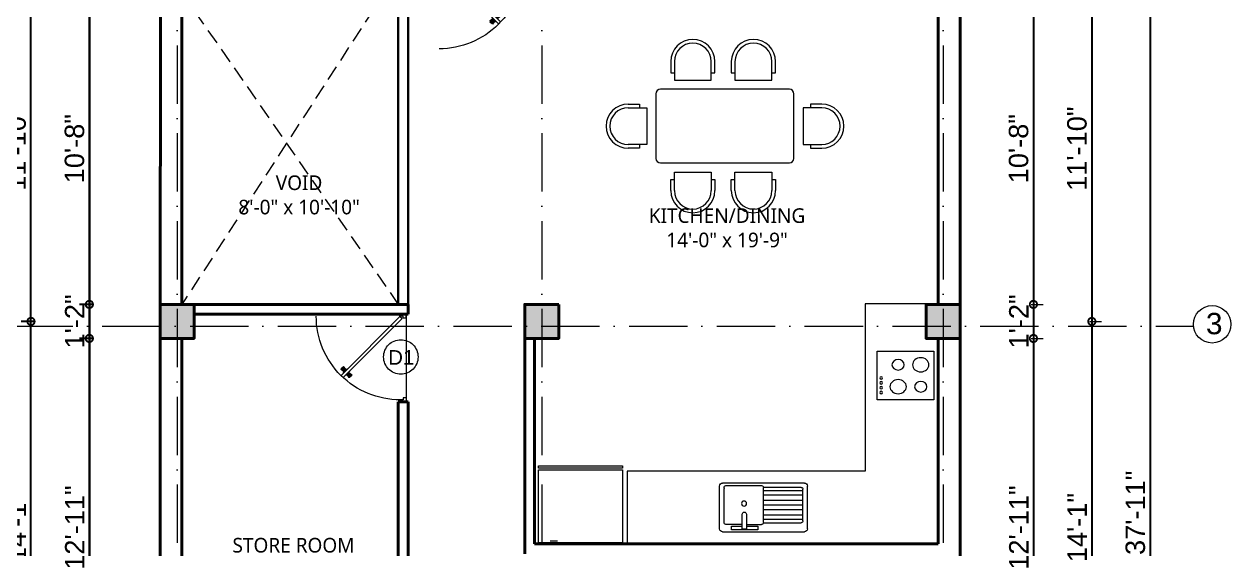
# Model space of a CAD drawing. Header units: inches. Extents: x -71 to 2682309, y -3332 to 801571.
# Drawn here: x 2655697 to 2656193.1, y 799898.5 to 800114.2 of the extents above; entities that cross this region are included whole.
import ezdxf

# ---------------------------------------------------------------- set-up
doc = ezdxf.new("R2010")
doc.units = ezdxf.units.IN
doc.header["$MEASUREMENT"] = 0
doc.header["$PDMODE"] = 99
doc.linetypes.add('ACAD_ISO10W100', pattern=[18, 12, -3, 0, -3])
doc.linetypes.add('HIDDEN2', pattern=[0.1875, 0.125, -0.0625])
for name, color, linetype, lineweight in [('CONC. OUTLINE RA', 150, 'Continuous', 40), ('dimension EA', 251, 'Continuous', 5), ('FIXTURES', 23, 'Continuous', 9), ('HATCH RA', 8, 'Continuous', 9), ('Overhang EA', 164, 'HIDDEN2', 5), ('PUERTAS', 7, 'Continuous', 13), ('TEXT RA', 254, 'Continuous', 20), ('TEXTURE EA', 8, 'ACAD_ISO10W100', 9), ('wall EA', 24, 'Continuous', 40), ('WALL__HALF_NEW', 42, 'Continuous', 30), ('Win EA', 114, 'Continuous', 5)]:
    doc.layers.add(name, color=color, linetype=linetype, lineweight=lineweight)
for name, color, linetype in [('HACTH', 7, 'Continuous'), ('lettring', 7, 'Continuous'), ('text EA', 7, 'Continuous')]:
    doc.layers.add(name, color=color, linetype=linetype)
doc.styles.add('EAPL', font='arial.ttf', dxfattribs={"height": 8})
doc.styles.get("Standard").update_dxf_attribs({"font": 'arial.ttf'})
doc.dimstyles.new('EA Copy of 1-8', dxfattribs={"dimtxt": 8, "dimasz": 6, "dimexe": 4, "dimexo": 6, "dimgap": 2, "dimtad": 1, "dimdec": 0, "dimzin": 0, "dimdsep": 46, "dimlunit": 3, "dimtxsty": 'EAPL', "dimblk": 'DOTSMALL', "dimcen": -0.09, "dimdle": 6, "dimclrd": 256, "dimclre": 256, "dimclrt": 256, "dimadec": 0, "dimazin": 0, "dimtfac": 8, "dimtdec": 0, "dimtix": 1, "dimtmove": 0, "dimatfit": 3, "dimldrblk": 'OPEN30', "dimfxl": 1, "dimfxlon": 1, "dimtolj": 1, "dimtzin": 0, "dimlwd": -1, "dimlwe": -1, "dimarcsym": 0})

# ---------------------------------------------------------------- blocks, each defined once
blk = doc.blocks.new('A$C3F0C2877')
at = {"layer": 'FIXTURES'}
for p, q in [((700, 1640), (700, 1520)), ((740, 1640), (740, 1440)), ((1140, 1440), (1140, 1640)), ((1180, 1520), (1180, 1640)), ((1358, 1640), (1358, 1520)), ((1398, 1640), (1398, 1440)), ((1798, 1440), (1798, 1640)), ((1838, 1520), (1838, 1640)), ((700, 1520), (740, 1520)), ((1140, 1520), (1180, 1520)), ((1358, 1520), (1398, 1520)), ((1798, 1520), (1838, 1520)), ((1988, 1340), (590, 1340)), ((740, 1440), (1140, 1440)), ((1398, 1440), (1798, 1440)), ((240, 1180), (360, 1180)), ((360, 1180), (360, 1140)), ((540, 1290), (540, 590)), ((2038, 590), (2038, 1290)), ((2339, 1180), (2219, 1180)), ((2219, 1180), (2219, 1140)), ((240, 1140), (440, 1140)), ((440, 1140), (440, 740)), ((2139, 1140), (2139, 740)), ((2339, 1140), (2139, 1140)), ((440, 740), (240, 740)), ((360, 700), (240, 700)), ((360, 740), (360, 700)), ((2139, 740), (2339, 740)), ((2219, 740), (2219, 700)), ((2219, 700), (2339, 700)), ((590, 540), (1988, 540)), ((740, 440), (1140, 440)), ((740, 240), (740, 440)), ((1140, 440), (1140, 240)), ((1398, 440), (1798, 440)), ((1398, 240), (1398, 440)), ((1798, 440), (1798, 240)), ((700, 360), (740, 360)), ((700, 240), (700, 360)), ((1140, 360), (1180, 360)), ((1180, 360), (1180, 240)), ((1358, 360), (1398, 360)), ((1358, 240), (1358, 360)), ((1798, 360), (1838, 360)), ((1838, 360), (1838, 240))]:
    blk.add_line(p, q, dxfattribs=at)
for centre, radius, start, end in [((940, 1640), 240, 0, 180), ((940, 1640), 200, 0, 180), ((1598, 1640), 240, 0, 180), ((1598, 1640), 200, 0, 180), ((590, 1290), 50, 90, 180), ((1988, 1290), 50, 0, 90), ((240, 940), 240, 90, 270), ((2339, 940), 240, 270, 90), ((240, 940), 200, 90, 270), ((2339, 940), 200, 270, 90), ((590, 590), 50, 180, 270), ((1988, 590), 50, 270, 0), ((940, 240), 240, 180, 0), ((940, 240), 200, 180, 0), ((1598, 240), 240, 180, 0), ((1598, 240), 200, 180, 0)]:
    blk.add_arc(centre, radius, start, end, dxfattribs=at)
blk = doc.blocks.new('COLUMN')
at = {"layer": 'HACTH', "lineweight": 30, "transparency": 33554541}
h = blk.add_hatch(color=256, dxfattribs=at)
h.dxf.hatch_style = 1
h.paths.add_polyline_path([(2659104.19, 784576.38), (2659090.19, 784576.38), (2659090.19, 784562.38), (2659104.19, 784562.38)])
at = {"layer": 'CONC. OUTLINE RA'}
blk.add_lwpolyline([(2659090.19, 784576.38), (2659104.19, 784576.38), (2659104.19, 784562.38), (2659090.19, 784562.38)], close=True, dxfattribs=at)
blk = doc.blocks.new('3ft')
at = {"layer": 'PUERTAS', "color": 6}
for p, q in [((1.01, 2.52), (25.23, 26.74)), ((26.05, 25.92), (1.77, 1.64)), ((26.05, 25.92), (25.23, 26.74)), ((0, 2.4), (0, 0)), ((0.72, 2.4), (0, 2.4)), ((1.6, 0), (0, 0)), ((0.72, 1.52), (0.72, 2.44)), ((0.8, 1.52), (0.72, 1.52)), ((0.8, 1.52), (0.8, 2.41)), ((0.8, 1.2), (0.8, 1.52)), ((1.6, 1.2), (0.8, 1.2)), ((1.57, 1.84), (0.94, 2.47)), ((1.63, 1.89), (0.97, 2.55)), ((1.63, 1.89), (1.57, 1.84)), ((1.77, 1.64), (1.57, 1.84)), ((1.6, 0), (1.6, 1.2)), ((34.4, 0), (34.4, 1.2)), ((34.4, 1.2), (35.2, 1.2)), ((34.4, 0), (36, 0)), ((35.2, 1.2), (35.2, 2.4)), ((35.2, 2.4), (36, 2.4)), ((36, 0), (36, 2.4))]:
    blk.add_line(p, q, dxfattribs=at)
at = {"layer": 'PUERTAS', "color": 8}
for p, q in [((22.57, 24.94), (21.65, 25.68)), ((22.63, 24.99), (21.69, 25.75)), ((22.74, 25.1), (21.84, 25.9)), ((22.13, 26.28), (21.98, 26.13)), ((22.88, 25.24), (22.01, 26.06)), ((22.13, 26.28), (22.27, 26.42)), ((22.29, 26.41), (22.27, 26.42)), ((23.16, 25.52), (22.34, 26.39)), ((23.3, 25.66), (22.5, 26.56)), ((23.41, 25.77), (22.65, 26.71)), ((22.69, 24.32), (23.02, 24.83)), ((23.46, 25.83), (22.72, 26.75)), ((22.95, 24.96), (22.84, 25.07)), ((22.98, 24.99), (22.86, 25.1)), ((23.03, 25.04), (22.91, 25.15)), ((22.91, 24.53), (23.1, 24.91)), ((23.11, 25.12), (22.99, 25.23)), ((23.13, 24.76), (23.18, 24.99)), ((23.28, 25.3), (23.17, 25.41)), ((23.36, 25.37), (23.25, 25.49)), ((23.31, 24.94), (23.28, 25.08)), ((23.41, 25.43), (23.3, 25.54)), ((23.46, 25.09), (23.32, 25.13)), ((23.44, 25.45), (23.33, 25.56)), ((23.64, 25.27), (23.41, 25.22)), ((23.87, 25.49), (23.49, 25.3)), ((24.08, 25.71), (23.57, 25.38)), ((23.63, 23.38), (24.14, 23.72)), ((23.84, 23.6), (24.22, 23.79)), ((24.07, 23.82), (24.3, 23.88)), ((24.25, 24), (24.39, 23.97)), ((24.25, 23.26), (24.99, 22.34)), ((24.27, 23.64), (24.38, 23.53)), ((24.3, 23.67), (24.41, 23.56)), ((24.3, 23.32), (25.06, 22.38)), ((24.35, 23.72), (24.46, 23.61)), ((24.4, 24.15), (24.43, 24.01)), ((24.41, 23.43), (25.2, 22.53)), ((24.43, 23.8), (24.54, 23.69)), ((24.58, 24.33), (24.52, 24.1)), ((24.55, 23.57), (25.37, 22.7)), ((24.6, 23.97), (24.72, 23.86)), ((24.8, 24.56), (24.61, 24.18)), ((25.02, 24.77), (24.68, 24.26)), ((24.68, 24.05), (24.79, 23.94)), ((24.73, 24.1), (24.85, 23.99)), ((24.76, 24.13), (24.87, 24.02)), ((24.83, 23.85), (25.7, 23.03)), ((24.97, 23.99), (25.87, 23.2)), ((25.08, 24.1), (26.02, 23.34)), ((25.14, 24.15), (26.06, 23.41)), ((25.58, 22.82), (25.43, 22.67)), ((25.58, 22.82), (25.73, 22.97)), ((25.72, 22.98), (25.73, 22.97)), ((0, 0), (36, 0))]:
    blk.add_line(p, q, dxfattribs=at)
at = {"layer": 'PUERTAS', "color": 1}
for p, q in [((21.67, 25.73), (22.17, 26.23)), ((22.49, 24.95), (21.67, 25.61)), ((21.7, 25.82), (22.14, 26.26)), ((21.73, 25.79), (21.7, 25.82)), ((22.58, 26.7), (22.14, 26.26)), ((22.67, 26.73), (22.17, 26.23)), ((22.61, 26.67), (22.58, 26.7)), ((22.6, 24.96), (23.02, 25.38)), ((22.7, 25.07), (22.71, 25.06)), ((23.45, 25.91), (22.79, 26.73)), ((22.82, 25.06), (23.08, 25.32)), ((22.94, 24.95), (22.83, 25.07)), ((22.93, 24.94), (23.19, 25.21)), ((22.93, 24.84), (22.93, 24.83)), ((23.44, 25.81), (23.02, 25.38)), ((23.34, 25.58), (23.08, 25.32)), ((23.46, 25.47), (23.19, 25.21)), ((23.33, 25.7), (23.34, 25.69)), ((23.45, 25.46), (23.33, 25.57)), ((23.57, 25.47), (23.57, 25.47)), ((24.15, 25.79), (23.68, 25.48)), ((23.68, 25.48), (23.68, 25.48)), ((24.27, 25.78), (24.26, 25.79)), ((25.1, 24.84), (24.79, 24.38)), ((25.09, 24.96), (25.1, 24.95)), ((22.61, 24.25), (22.92, 24.72)), ((22.62, 24.13), (22.61, 24.14)), ((22.92, 24.72), (22.92, 24.72)), ((23.44, 23.31), (23.45, 23.3)), ((23.56, 23.3), (24.03, 23.61)), ((24.03, 23.61), (24.03, 23.62)), ((24.14, 23.62), (24.14, 23.62)), ((24.25, 23.62), (24.51, 23.89)), ((24.26, 23.29), (24.69, 23.71)), ((24.26, 23.63), (24.37, 23.52)), ((24.26, 23.18), (24.92, 22.37)), ((24.37, 23.52), (24.63, 23.77)), ((24.37, 23.4), (24.37, 23.4)), ((24.78, 24.15), (24.51, 23.89)), ((24.89, 24.03), (24.63, 23.77)), ((25.11, 24.14), (24.69, 23.71)), ((24.77, 24.14), (24.88, 24.03)), ((24.79, 24.38), (24.78, 24.37)), ((24.78, 24.26), (24.78, 24.26)), ((25, 24.03), (25, 24.03)), ((25.04, 22.36), (25.54, 22.86)), ((25.1, 22.42), (25.13, 22.39)), ((25.13, 22.39), (25.57, 22.83)), ((25.22, 24.14), (26.03, 23.48)), ((26.04, 23.37), (25.54, 22.86)), ((26.01, 23.27), (25.57, 22.83)), ((25.98, 23.3), (26.01, 23.27))]:
    blk.add_line(p, q, dxfattribs=at)
at = {"layer": 'PUERTAS', "color": 2}
for p, q in [((21.99, 26.11), (21.98, 26.13)), ((25.42, 22.68), (25.43, 22.67))]:
    blk.add_line(p, q, dxfattribs=at)
at = {"layer": 'PUERTAS', "color": 6}
for radius in [0.155, 0.0752]:
    blk.add_circle((0.82, 2.56), radius, dxfattribs=at)
blk.add_arc((0.82, 2.56), 34.38, 359.7285, 90.0333, dxfattribs=at)
at = {"layer": 'PUERTAS', "color": 1}
for centre, start, end in [((22.54, 25.01), 231.0764, 315), ((22.73, 26.68), 38.9236, 135), ((22.77, 25.12), 225, 315), ((22.99, 24.89), 135, 219.7428), ((22.87, 24.78), 315, 39.7428), ((23.28, 25.63), 315, 45), ((23.39, 25.86), 315, 38.9236), ((23.51, 25.41), 50.2572, 135), ((23.62, 25.53), 230.2572, 315), ((24.2, 25.73), 45, 135), ((25.04, 24.89), 315, 45), ((22.67, 24.2), 135, 225), ((23.51, 23.36), 225, 315), ((24.09, 23.56), 50.2572, 135), ((24.2, 23.68), 230.2572, 315), ((24.32, 23.23), 135, 218.9236), ((24.42, 23.46), 135, 225), ((24.84, 24.31), 135, 219.7428), ((24.72, 24.21), 315, 39.7428), ((24.94, 23.98), 45, 135), ((24.98, 22.42), 218.9236, 315), ((25.17, 24.08), 51.0764, 135), ((25.98, 23.42), 315, 51.0764)]:
    blk.add_arc(centre, 0.08, start, end, dxfattribs=at)
blk = doc.blocks.new('*U327')
at = {"color": 3, "xscale": -1}
blk.add_blockref('3ft', (42, 0), dxfattribs=at)
blk = doc.blocks.new('_DotSmall')
at = {"color": 0, "linetype": 'ByBlock', "const_width": 0.5}
blk.add_lwpolyline([(-0.0625, 0, 1), (0.0625, 0, 1)], format="xyb", close=True, dxfattribs=at)
blk = doc.blocks.new('*D389')
at = {"layer": 'Defpoints', "color": 0, "transparency": 16777216}
for p in [(2656081.81, 800134.02), (2656081.81, 799992.01), (2656135.95, 799992.01)]:
    blk.add_point(p, dxfattribs=at)
at = {"layer": 'dimension EA', "transparency": 16777216}
for p, q in [((2656135.95, 800140.02), (2656135.95, 799986.01)), ((2656134.95, 800134.02), (2656139.95, 800134.02)), ((2656134.95, 799992.01), (2656139.95, 799992.01))]:
    blk.add_line(p, q, dxfattribs=at)
at = {"layer": 'dimension EA', "transparency": 16777216, "xscale": 6, "yscale": 6, "zscale": 6}
for p, rotation in [((2656135.95, 800134.02), 90), ((2656135.95, 799992.01), 270)]:
    blk.add_blockref('_DotSmall', p, dxfattribs=dict(at, rotation=rotation))
at = {"layer": 'dimension EA', "transparency": 16777216, "insert": (2656129.86, 800063.02), "char_height": 8, "attachment_point": 5, "rotation": 90, "style": 'EAPL'}
blk.add_mtext('\\A1;11\'-10"', dxfattribs=at)
blk = doc.blocks.new('_Open30')
at = {"color": 0, "linetype": 'ByBlock', "lineweight": -2}
for p, q in [((-1, 0.268), (0, 0)), ((0, 0), (-1, -0.268)), ((0, 0), (-1, 0))]:
    blk.add_line(p, q, dxfattribs=at)
blk = doc.blocks.new('*D390')
at = {"layer": 'Defpoints', "color": 0, "transparency": 16777216}
for p in [(2656081.81, 799992.01), (2656081.81, 799822.52), (2656135.95, 799822.52)]:
    blk.add_point(p, dxfattribs=at)
at = {"layer": 'dimension EA', "transparency": 16777216}
for p, q in [((2656135.95, 799998.01), (2656135.95, 799816.52)), ((2656134.95, 799992.01), (2656139.95, 799992.01)), ((2656134.95, 799822.52), (2656139.95, 799822.52))]:
    blk.add_line(p, q, dxfattribs=at)
at = {"layer": 'dimension EA', "transparency": 16777216, "xscale": 6, "yscale": 6, "zscale": 6}
for p, rotation in [((2656135.95, 799992.01), 90), ((2656135.95, 799822.52), 270)]:
    blk.add_blockref('_DotSmall', p, dxfattribs=dict(at, rotation=rotation))
at = {"layer": 'dimension EA', "transparency": 16777216, "insert": (2656129.93, 799907.27), "char_height": 8, "attachment_point": 5, "rotation": 90, "style": 'EAPL'}
blk.add_mtext('\\A1;14\'-1"', dxfattribs=at)
blk = doc.blocks.new('*D392')
at = {"layer": 'Defpoints', "color": 0, "transparency": 16777216}
for p in [(2656081.84, 800141.02), (2656081.81, 799685.65), (2656159.95, 799685.65)]:
    blk.add_point(p, dxfattribs=at)
at = {"layer": 'dimension EA', "transparency": 16777216}
for p, q in [((2656159.95, 800147.02), (2656159.95, 799679.65)), ((2656158.95, 800141.02), (2656163.95, 800141.02)), ((2656158.95, 799685.65), (2656163.95, 799685.65))]:
    blk.add_line(p, q, dxfattribs=at)
at = {"layer": 'dimension EA', "transparency": 16777216, "xscale": 6, "yscale": 6, "zscale": 6}
for p, rotation in [((2656159.95, 800141.02), 90), ((2656159.95, 799685.65), 270)]:
    blk.add_blockref('_DotSmall', p, dxfattribs=dict(at, rotation=rotation))
at = {"layer": 'dimension EA', "transparency": 16777216, "insert": (2656153.86, 799913.34), "char_height": 8, "attachment_point": 5, "rotation": 90, "style": 'EAPL'}
blk.add_mtext('\\A1;37\'-11"', dxfattribs=at)
blk = doc.blocks.new('A1063DB')
at = {"color": 0, "linetype": 'ByBlock'}
for p, q in [((0, -419.999131), (0, 419.999131)), ((30, 449.999131), (470, 449.999131)), ((92.539906, 377.033637), (92.539906, 385.158637)), ((92.539906, 0.406493), (92.539906, 377.033637)), ((112.539906, 405.158637), (117.539906, 405.158637)), ((117.539906, 405.158637), (431.040681, 405.158637)), ((431.040681, 405.158637), (436.040681, 405.158637)), ((456.040681, 385.158637), (456.040681, 377.033637)), ((456.040681, 377.033637), (456.040681, 0.531277)), ((500, 419.999131), (500, -419.846353)), ((95, 0.558371), (425, 0.558371)), ((95.000004, 0.558371), (100, 0.558371)), ((425, 0.558371), (455, 0.558371)), ((450, 0.558371), (455, 0.558371)), ((75, -27.566629), (75, -19.441629)), ((75, -175.732249), (75, -27.566629)), ((475, -27.566629), (475, -19.441629)), ((475, -385.00085), (475, -27.566629)), ((75, -217.622859), (76.531592, -385.183672)), ((30.010417, -449.999129), (470.010417, -449.846351)), ((96.530757, -405.000869), (100, -405.000869)), ((96.530757, -405.000869), (445, -405.000869)), ((450, -405.000869), (445, -405.000869)), ((450, -405.000869), (455, -405.000869)), ((475, -385.000869), (475, -376.875869))]:
    blk.add_line(p, q, dxfattribs=at)
for points in [[(125, 405.158637), (125, 0.558371)], [(175, 0.558371), (175, 405.158637)], [(225, 405.158637), (225, 0.558371)], [(275, 405.158637), (275, 0.558371)], [(325, 0.558371), (325, 405.158637)], [(375, 405.158637), (375, 0.558371)], [(425, 0.558371), (425, 405.158637)], [(56.792912, -175.732249), (56.792912, -57.831566), (19.322343, -57.831566), (19.322343, -327.831566), (56.792912, -327.831566), (56.792912, -217.622859)]]:
    blk.add_lwpolyline(points, dxfattribs=at)
blk.add_lwpolyline([(180.862354, -175.732249), (25.788262, -175.732249), (25.788262, -217.622859), (180.862354, -217.622859, 1), (180.862354, -175.732249, -1)], format="xyb", dxfattribs=at)
blk.add_circle((289.849898, -199.709114), 26.039807, dxfattribs=at)
for centre, radius, start, end in [((30, 419.999131), 30, 90, 180), ((112.539906, 385.158637), 20, 90, 180), ((436.040681, 385.158637), 20, 0, 90), ((470, 419.999131), 30, 0, 90), ((95, -19.441629), 20, 90, 180), ((455, -19.441629), 20, 0, 90), ((30, -419.999131), 30, 180, 270.019894), ((96.530757, -385.000869), 20, 180.523698, 270), ((455, -385.000869), 20, 270, 0), ((470, -419.846353), 30, 270.019894, 0)]:
    blk.add_arc(centre, radius, start, end, dxfattribs=at)
blk = doc.blocks.new('A1021DE')
at = {"color": 0, "linetype": 'ByBlock'}
for p, q in [((0, 0.5), (0, -0.5)), ((1, 0.5), (0, 0.5)), ((1, -0.5), (1, 0.5)), ((0, -0.5), (1, -0.5))]:
    blk.add_line(p, q, dxfattribs=at)
for centre, radius in [((0.549618, 0.430045), 0.025), ((0.649618, 0.430045), 0.025), ((0.749618, 0.430045), 0.025), ((0.849618, 0.430045), 0.025), ((0.279626, 0.130045), 0.1089), ((0.729626, 0.130045), 0.1452), ((0.279626, -0.269955), 0.1452), ((0.729626, -0.269955), 0.1089)]:
    blk.add_circle(centre, radius, dxfattribs=at)
blk = doc.blocks.new('*D394')
at = {"layer": 'Defpoints', "color": 0, "transparency": 16777216}
for p in [(2656081.81, 800127.02), (2656081.81, 799999.01), (2656111.94, 799999.01)]:
    blk.add_point(p, dxfattribs=at)
at = {"layer": 'dimension EA', "transparency": 16777216}
for p, q in [((2656111.94, 800133.02), (2656111.94, 799993.01)), ((2656110.94, 800127.02), (2656115.94, 800127.02)), ((2656110.94, 799999.01), (2656115.94, 799999.01))]:
    blk.add_line(p, q, dxfattribs=at)
at = {"layer": 'dimension EA', "transparency": 16777216, "xscale": 6, "yscale": 6, "zscale": 6}
for p, rotation in [((2656111.94, 800127.02), 90), ((2656111.94, 799999.01), 270)]:
    blk.add_blockref('_DotSmall', p, dxfattribs=dict(at, rotation=rotation))
at = {"layer": 'dimension EA', "transparency": 16777216, "insert": (2656105.86, 800063.02), "char_height": 8, "attachment_point": 5, "rotation": 90, "style": 'EAPL'}
blk.add_mtext('\\A1;10\'-8"', dxfattribs=at)
blk = doc.blocks.new('*D395')
at = {"layer": 'Defpoints', "color": 0, "transparency": 16777216}
for p in [(2656081.81, 799999.01), (2656081.81, 799985.01), (2656111.94, 799985.01)]:
    blk.add_point(p, dxfattribs=at)
at = {"layer": 'dimension EA', "transparency": 16777216}
for p, q in [((2656111.94, 799999.01), (2656111.94, 800005.01)), ((2656110.94, 799999.01), (2656115.94, 799999.01)), ((2656111.94, 799999.01), (2656111.94, 799985.01)), ((2656110.94, 799985.01), (2656115.94, 799985.01)), ((2656111.94, 799985.01), (2656111.94, 799979.01))]:
    blk.add_line(p, q, dxfattribs=at)
at = {"layer": 'dimension EA', "transparency": 16777216, "xscale": 6, "yscale": 6, "zscale": 6}
for p, rotation in [((2656111.94, 799999.01), 270), ((2656111.94, 799985.01), 90)]:
    blk.add_blockref('_DotSmall', p, dxfattribs=dict(at, rotation=rotation))
at = {"layer": 'dimension EA', "transparency": 16777216, "insert": (2656105.93, 799992.01), "char_height": 8, "attachment_point": 5, "rotation": 90, "style": 'EAPL'}
blk.add_mtext('\\A1;1\'-2"', dxfattribs=at)
blk = doc.blocks.new('*D396')
at = {"layer": 'Defpoints', "color": 0, "transparency": 16777216}
for p in [(2656081.81, 799985.01), (2656081.81, 799829.52), (2656111.94, 799829.52)]:
    blk.add_point(p, dxfattribs=at)
at = {"layer": 'dimension EA', "transparency": 16777216}
for p, q in [((2656111.94, 799991.01), (2656111.94, 799823.52)), ((2656110.94, 799985.01), (2656115.94, 799985.01)), ((2656110.94, 799829.52), (2656115.94, 799829.52))]:
    blk.add_line(p, q, dxfattribs=at)
at = {"layer": 'dimension EA', "transparency": 16777216, "xscale": 6, "yscale": 6, "zscale": 6}
for p, rotation in [((2656111.94, 799985.01), 90), ((2656111.94, 799829.52), 270)]:
    blk.add_blockref('_DotSmall', p, dxfattribs=dict(at, rotation=rotation))
at = {"layer": 'dimension EA', "transparency": 16777216, "insert": (2656105.93, 799907.27), "char_height": 8, "attachment_point": 5, "rotation": 90, "style": 'EAPL'}
blk.add_mtext('\\A1;12\'-11"', dxfattribs=at)
blk = doc.blocks.new('*D635')
at = {"layer": 'Defpoints', "color": 0, "transparency": 16777216}
for p in [(2655752.87, 800127.02), (2655723.79, 799999.01), (2655752.87, 799999.01)]:
    blk.add_point(p, dxfattribs=at)
at = {"layer": 'lettring', "transparency": 16777216}
for p, q in [((2655723.79, 800133.02), (2655723.79, 799993.01)), ((2655724.79, 800127.02), (2655719.79, 800127.02)), ((2655724.79, 799999.01), (2655719.79, 799999.01))]:
    blk.add_line(p, q, dxfattribs=at)
at = {"layer": 'lettring', "transparency": 16777216, "xscale": 6, "yscale": 6, "zscale": 6}
for p, rotation in [((2655723.79, 800127.02), 90), ((2655723.79, 799999.01), 270)]:
    blk.add_blockref('_DotSmall', p, dxfattribs=dict(at, rotation=rotation))
at = {"layer": 'lettring', "transparency": 16777216, "insert": (2655717.71, 800063.02), "char_height": 8, "attachment_point": 5, "rotation": 90, "style": 'EAPL'}
blk.add_mtext('\\A1;10\'-8"', dxfattribs=at)
blk = doc.blocks.new('*D636')
at = {"layer": 'Defpoints', "color": 0, "transparency": 16777216}
for p in [(2655752.87, 799999.01), (2655723.79, 799985.01), (2655752.87, 799985.01)]:
    blk.add_point(p, dxfattribs=at)
at = {"layer": 'lettring', "transparency": 16777216}
for p, q in [((2655723.79, 799999.01), (2655723.79, 800005.01)), ((2655724.79, 799999.01), (2655719.79, 799999.01)), ((2655723.79, 799999.01), (2655723.79, 799985.01)), ((2655724.79, 799985.01), (2655719.79, 799985.01)), ((2655723.79, 799985.01), (2655723.79, 799979.01))]:
    blk.add_line(p, q, dxfattribs=at)
at = {"layer": 'lettring', "transparency": 16777216, "xscale": 6, "yscale": 6, "zscale": 6}
for p, rotation in [((2655723.79, 799999.01), 270), ((2655723.79, 799985.01), 90)]:
    blk.add_blockref('_DotSmall', p, dxfattribs=dict(at, rotation=rotation))
at = {"layer": 'lettring', "transparency": 16777216, "insert": (2655717.78, 799992.01), "char_height": 8, "attachment_point": 5, "rotation": 90, "style": 'EAPL'}
blk.add_mtext('\\A1;1\'-2"', dxfattribs=at)
blk = doc.blocks.new('*D637')
at = {"layer": 'Defpoints', "color": 0, "transparency": 16777216}
for p in [(2655752.87, 799985.01), (2655723.79, 799829.52), (2655752.87, 799829.52)]:
    blk.add_point(p, dxfattribs=at)
at = {"layer": 'lettring', "transparency": 16777216}
for p, q in [((2655723.79, 799991.01), (2655723.79, 799823.52)), ((2655724.79, 799985.01), (2655719.79, 799985.01)), ((2655724.79, 799829.52), (2655719.79, 799829.52))]:
    blk.add_line(p, q, dxfattribs=at)
at = {"layer": 'lettring', "transparency": 16777216, "xscale": 6, "yscale": 6, "zscale": 6}
for p, rotation in [((2655723.79, 799985.01), 90), ((2655723.79, 799829.52), 270)]:
    blk.add_blockref('_DotSmall', p, dxfattribs=dict(at, rotation=rotation))
at = {"layer": 'lettring', "transparency": 16777216, "insert": (2655717.78, 799907.27), "char_height": 8, "attachment_point": 5, "rotation": 90, "style": 'EAPL'}
blk.add_mtext('\\A1;12\'-11"', dxfattribs=at)
blk = doc.blocks.new('*D640')
at = {"layer": 'Defpoints', "color": 0, "transparency": 16777216}
for p in [(2655699.79, 799992.01), (2655759.87, 799992.01), (2655759.87, 799822.52)]:
    blk.add_point(p, dxfattribs=at)
at = {"layer": 'lettring', "transparency": 16777216}
for p, q in [((2655699.79, 799816.52), (2655699.79, 799998.01)), ((2655700.79, 799992.01), (2655695.79, 799992.01)), ((2655700.79, 799822.52), (2655695.79, 799822.52))]:
    blk.add_line(p, q, dxfattribs=at)
at = {"layer": 'lettring', "transparency": 16777216, "xscale": 6, "yscale": 6, "zscale": 6}
for p, rotation in [((2655699.79, 799992.01), 90), ((2655699.79, 799822.52), 270)]:
    blk.add_blockref('_DotSmall', p, dxfattribs=dict(at, rotation=rotation))
at = {"layer": 'lettring', "transparency": 16777216, "insert": (2655693.78, 799907.27), "char_height": 8, "attachment_point": 5, "rotation": 90, "style": 'EAPL'}
blk.add_mtext('\\A1;14\'-1"', dxfattribs=at)
blk = doc.blocks.new('*D641')
at = {"layer": 'Defpoints', "color": 0, "transparency": 16777216}
for p in [(2655699.79, 800134.02), (2655759.87, 800134.02), (2655759.87, 799992.01)]:
    blk.add_point(p, dxfattribs=at)
at = {"layer": 'lettring', "transparency": 16777216}
for p, q in [((2655699.79, 799986.01), (2655699.79, 800140.02)), ((2655700.79, 800134.02), (2655695.79, 800134.02)), ((2655700.79, 799992.01), (2655695.79, 799992.01))]:
    blk.add_line(p, q, dxfattribs=at)
at = {"layer": 'lettring', "transparency": 16777216, "xscale": 6, "yscale": 6, "zscale": 6}
for p, rotation in [((2655699.79, 800134.02), 90), ((2655699.79, 799992.01), 270)]:
    blk.add_blockref('_DotSmall', p, dxfattribs=dict(at, rotation=rotation))
at = {"layer": 'lettring', "transparency": 16777216, "insert": (2655693.71, 800063.02), "char_height": 8, "attachment_point": 5, "rotation": 90, "style": 'EAPL'}
blk.add_mtext('\\A1;11\'-10"', dxfattribs=at)
blk = doc.blocks.new('*D642')
at = {"layer": 'Defpoints', "color": 0, "transparency": 16777216}
for p in [(2655752.87, 800141.02), (2655675.05, 799815.52), (2655752.87, 799815.52)]:
    blk.add_point(p, dxfattribs=at)
at = {"layer": 'lettring', "transparency": 16777216}
for p, q in [((2655675.05, 800147.02), (2655675.05, 799809.52)), ((2655676.05, 800141.02), (2655671.05, 800141.02)), ((2655676.05, 799815.52), (2655671.05, 799815.52))]:
    blk.add_line(p, q, dxfattribs=at)
at = {"layer": 'lettring', "transparency": 16777216, "xscale": 6, "yscale": 6, "zscale": 6}
for p, rotation in [((2655675.05, 800141.02), 90), ((2655675.05, 799815.52), 270)]:
    blk.add_blockref('_DotSmall', p, dxfattribs=dict(at, rotation=rotation))
at = {"layer": 'lettring', "transparency": 16777216, "insert": (2655669.04, 799978.27), "char_height": 8, "attachment_point": 5, "rotation": 90, "style": 'EAPL'}
blk.add_mtext('\\A1;27\'-2"', dxfattribs=at)

msp = doc.modelspace()

# ---------------------------------------------------------------- linework, layer by layer
at = {"layer": 'Defpoints'}
for points in [[(2655675.05, 800409.96), (2656159.95, 800409.96), (2656159.95, 799587.62), (2655675.05, 799587.62)], [(2655699.79, 800385.22), (2656135.95, 800385.22), (2656135.95, 799612.36), (2655699.79, 799612.36)], [(2655723.79, 800361.22), (2656111.94, 800361.22), (2656111.94, 799636.36), (2655723.79, 799636.36)]]:
    msp.add_lwpolyline(points, close=True, dxfattribs=at)
at = {"layer": 'FIXTURES'}
for p, q in [((2656042.81, 799999.31), (2656042.81, 799930.52)), ((2656072.81, 799999.31), (2656042.81, 799999.31)), ((2656042.81, 799930.52), (2655944.96, 799930.52)), ((2655944.96, 799930.52), (2655944.96, 799900.52)), ((2655916.27, 799901.67), (2655913.3, 799901.67))]:
    msp.add_line(p, q, dxfattribs=at)
for points in [[(2655908.45, 799931.68), (2655908.45, 799932.68), (2655942.95, 799932.68), (2655942.95, 799931.68)], [(2655908.46, 799901.02), (2655908.46, 799931.02), (2655942.96, 799931.02), (2655942.96, 799901.02)]]:
    msp.add_lwpolyline(points, close=True, dxfattribs=at)
at = {"layer": 'Overhang EA', "ltscale": 50}
for p, q in [((2655850.81, 800136.02), (2655761.87, 799999.01)), ((2655761.87, 800127.02), (2655850.81, 799999.01))]:
    msp.add_line(p, q, dxfattribs=at)
at = {"layer": 'TEXTURE EA', "linetype": 'ACAD_ISO10W100', "ltscale": 2}
for p, q in [((2655759.87, 800430.37), (2655759.87, 799557.64)), ((2655909.77, 800430.37), (2655909.77, 799557.64)), ((2656074.77, 800430.37), (2656074.77, 799557.64)), ((2655656.87, 799990.01), (2656177.77, 799990.01))]:
    msp.add_line(p, q, dxfattribs=at)
at = {"layer": 'TEXTURE EA', "linetype": 'ByBlock', "ltscale": 2}
msp.add_circle((2656185.42, 799990.83), 7.69, dxfattribs=at)
at = {"layer": 'TEXTURE EA', "linetype": 'ACAD_ISO10W100', "ltscale": 4}
msp.add_circle((2655851.85, 799977.42), 7.09, dxfattribs=at)
at = {"layer": 'wall EA'}
for p, q in [((2655752.89, 799985.01), (2655753.07, 800127.02)), ((2655761.87, 799999.01), (2655761.87, 800127.02)), ((2656072.81, 800127.02), (2656072.81, 799999.01)), ((2656081.81, 800127.02), (2656081.81, 799999.01)), ((2655854.81, 799999.01), (2655766.87, 799999.01)), ((2655854.81, 799995.01), (2655854.81, 799999.01)), ((2655854.81, 799995.01), (2655766.87, 799995.01)), ((2655752.87, 799829.52), (2655752.89, 799985.01)), ((2655761.87, 799829.52), (2655761.87, 799985.01)), ((2655902.81, 799985.01), (2655902.81, 799896.52)), ((2655906.81, 799985.01), (2655906.81, 799900.52)), ((2656072.81, 799985.01), (2656072.81, 799900.52)), ((2656081.81, 799985.01), (2656081.81, 799829.52)), ((2655854.81, 799959.01), (2655850.81, 799959.01)), ((2655850.81, 799824.52), (2655850.81, 799959.01)), ((2655854.81, 799824.52), (2655854.81, 799959.01)), ((2656072.81, 799900.52), (2655906.81, 799900.52))]:
    msp.add_line(p, q, dxfattribs=at)
at = {"layer": 'WALL__HALF_NEW'}
for p, q in [((2655850.81, 799999.01), (2655850.81, 800136.02)), ((2655854.81, 799999.01), (2655854.81, 800136.02))]:
    msp.add_line(p, q, dxfattribs=at)

# ---------------------------------------------------------------- block references
at = {"layer": 'FIXTURES', "xscale": 0.03787855802184829, "yscale": 0.03787855802184829, "zscale": 0.03787855802184829}
msp.add_blockref('A$C3F0C2877', (2655936.28, 800036.69), dxfattribs=at)
at = {"layer": 'FIXTURES'}
for name, p, xscale, yscale, zscale, rotation in [('A1021DE', (2656059.34, 799979.8), -20.03606956575878, 23.24184069628018, 20.03606956575878, 90.0000000001809), ('A1063DB', (2656000.96, 799905.52), 0.04007213913151755, -0.04007213913151755, 0.04007213913151755, 89.99999999999993)]:
    msp.add_blockref(name, p, dxfattribs=dict(at, xscale=xscale, yscale=yscale, zscale=zscale, rotation=rotation))
at = {"layer": 'HATCH RA', "lineweight": 30, "rotation": 270}
for p in [(1871190.5, 3459089.2), (1871340.43, 3459089.2), (1871505.43, 3459089.2)]:
    msp.add_blockref('COLUMN', p, dxfattribs=at)
at = {"layer": 'Win EA', "xscale": 0.9999536188852894, "yscale": 0.9999536188852894, "zscale": 0.9999536188852894}
for p, rotation in [((2655908.8, 800141.02), 180), ((2655854.01, 799953.01), 90.00000000000001)]:
    msp.add_blockref('*U327', p, dxfattribs=dict(at, rotation=rotation))

# ---------------------------------------------------------------- texts
at = {"layer": 'text EA', "char_height": 6, "attachment_point": 2}
for s, insert, width in [('{\\fTrebuchet MS|b0|i0|c0|p34;VOID\\P8\'-0" x 10\'-10"}', (2655810.02, 800052.02), 87.9157), ('{\\fTrebuchet MS|b0|i0|c0|p34;KITCHEN/DINING\\P14\'-0" x 19\'-9"}', (2655985.96, 800038.51), 87.9157), ('D1', (2655852.02, 799980.22), 11.1695), ('{\\fTrebuchet MS|b0|i0|c0|p34;STORE ROOM\\P7\'-5" x 13\'-11"}', (2655807.71, 799903.02), 87.9157)]:
    msp.add_mtext(s, dxfattribs=dict(at, insert=insert, width=width))
at = {"layer": 'TEXT RA', "insert": (2656182.86, 799995.51), "char_height": 8.76, "attachment_point": 1}
msp.add_mtext_dynamic_manual_height_columns('3', width=8.7644, gutter_width=43.82, heights=[0], dxfattribs=at)

# ---------------------------------------------------------------- dimensions: what is measured, and where the dimension line sits
at = {"layer": 'dimension EA'}
dim = msp.add_linear_dim(base=(2656159.95, 799685.65), p1=(2656081.84, 800141.02), p2=(2656081.81, 799685.65), angle=90, dimstyle='EA Copy of 1-8', dxfattribs=at)
dim.commit()
dim.dimension.update_dxf_attribs({"geometry": '*D392', "text_midpoint": (2656153.86, 799913.34)})
for base, p1, p2, picture, middle in [((2656135.95, 799992.01), (2656081.81, 800134.02), (2656081.81, 799992.01), '*D389', (2656129.86, 800063.02)), ((2656111.94, 799999.01), (2656081.81, 800127.02), (2656081.81, 799999.01), '*D394', (2656105.86, 800063.02)), ((2656111.94, 799985.01), (2656081.81, 799999.01), (2656081.81, 799985.01), '*D395', (2656105.93, 799992.01)), ((2656135.95, 799822.52), (2656081.81, 799992.01), (2656081.81, 799822.52), '*D390', (2656129.93, 799907.27)), ((2656111.94, 799829.52), (2656081.81, 799985.01), (2656081.81, 799829.52), '*D396', (2656105.93, 799907.27))]:
    dim = msp.add_linear_dim(base=base, p1=p1, p2=p2, angle=90, dimstyle='EA Copy of 1-8', override={"dimtmove": 1}, dxfattribs=at)
    dim.commit()
    dim.dimension.update_dxf_attribs({"geometry": picture, "text_midpoint": middle})
at = {"layer": 'lettring'}
for base, p1, p2, picture, middle in [((2655675.0521, 799815.52), (2655752.8744, 800141.0202), (2655752.8733, 799815.52), '*D642', (2655669.0357, 799978.2701)), ((2655699.79, 799992.01), (2655759.87, 799822.52), (2655759.87, 799992.01), '*D640', (2655693.78, 799907.27))]:
    dim = msp.add_linear_dim(base=base, p1=p1, p2=p2, angle=90, dimstyle='EA Copy of 1-8', dxfattribs=at)
    dim.commit()
    dim.dimension.update_dxf_attribs({"geometry": picture, "text_midpoint": middle})
for base, p1, p2, picture, middle in [((2655699.79, 800134.02), (2655759.87, 799992.01), (2655759.87, 800134.02), '*D641', (2655693.71, 800063.02)), ((2655723.79, 799999.01), (2655752.87, 800127.02), (2655752.87, 799999.01), '*D635', (2655717.71, 800063.02)), ((2655723.79, 799985.01), (2655752.87, 799999.01), (2655752.87, 799985.01), '*D636', (2655717.78, 799992.01)), ((2655723.79, 799829.52), (2655752.87, 799985.01), (2655752.87, 799829.52), '*D637', (2655717.78, 799907.27))]:
    dim = msp.add_linear_dim(base=base, p1=p1, p2=p2, angle=90, dimstyle='EA Copy of 1-8', override={"dimtmove": 1}, dxfattribs=at)
    dim.commit()
    dim.dimension.update_dxf_attribs({"geometry": picture, "text_midpoint": middle})

doc.saveas('drawing.dxf')
